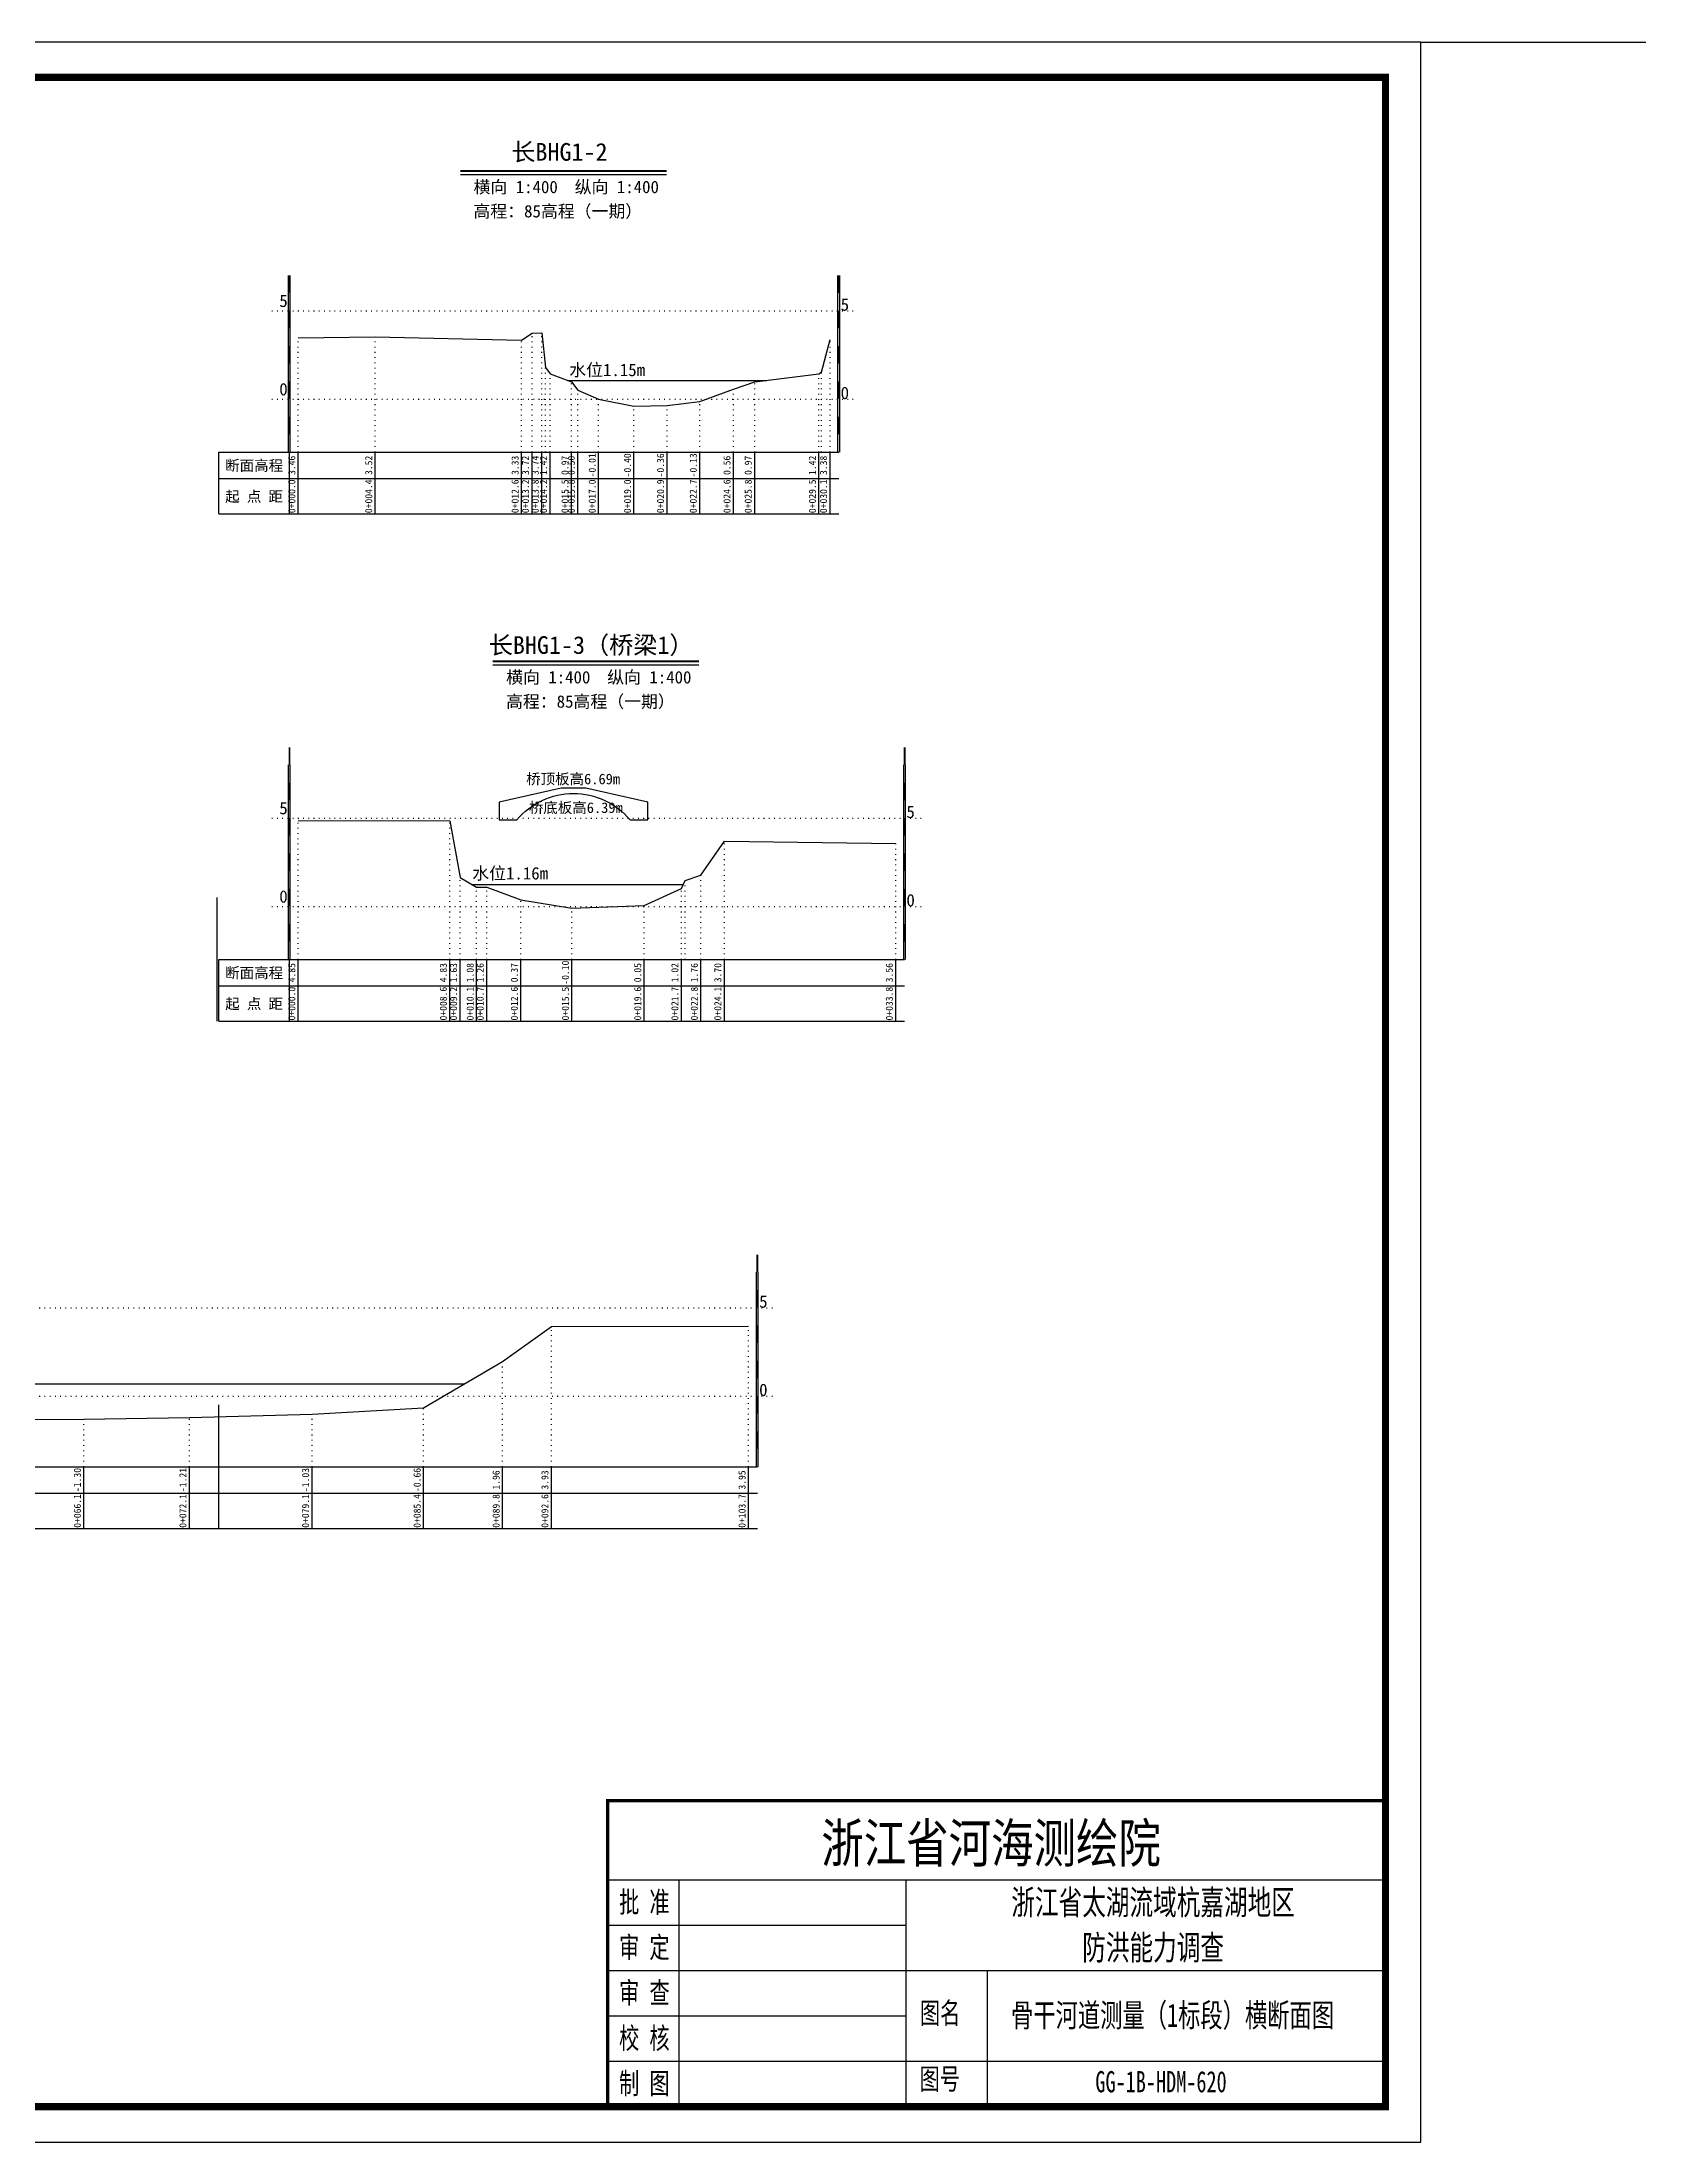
# Model space of a CAD drawing. Header units: millimetres. Extents: x 518104 to 523342, y 3371901 to 3372198.
# Drawn here: x 518329.4 to 518555.2, y 3371900.9 to 3372197.9 of the extents above; entities that cross this region are included whole.
import ezdxf
from ezdxf.enums import TextEntityAlignment as Align

# ---------------------------------------------------------------- set-up
doc = ezdxf.new("R2010")
doc.units = ezdxf.units.MM
doc.header["$LTSCALE"] = 0.4
doc.header["$MEASUREMENT"] = 0
doc.linetypes.add('X4', pattern=[1.6, 0, -1.6])
for name, color, linetype in [('DMX', 1, 'Continuous'), ('TEXT', 7, 'Continuous'), ('zdm1', 5, 'Continuous'), ('ZDMT5', 3, 'Continuous'), ('图层1', 4, 'Continuous'), ('图框', 7, 'Continuous'), ('断面名称', 5, 'Continuous'), ('桥梁', 7, 'Continuous'), ('比例尺', 3, 'Continuous')]:
    doc.layers.add(name, color=color, linetype=linetype)
doc.styles.add('HDM', font='仿宋_GB2312.ttf')
doc.styles.add('tk2', font='SimSun.ttf', dxfattribs={"width": 0.8})

msp = doc.modelspace()

# ---------------------------------------------------------------- linework, layer by layer
at = {"linetype": 'Continuous'}
msp.add_lwpolyline([(518524.36, 3372197.87), (518586.08, 3372197.87)], dxfattribs=at)
at = {"lineweight": 100, "const_width": 0.5}
msp.add_lwpolyline([(518519.36, 3371949.15), (518409.36, 3371949.15), (518409.36, 3371905.87), (518519.36, 3371905.87), (518519.36, 3371949.15)], dxfattribs=at)
at = {"layer": 'DMX', "linetype": 'Continuous', "flags": 128}
for points in [[(518365.61, 3372156.02), (518376.48, 3372156.17), (518397.18, 3372155.7), (518398.66, 3372156.67), (518400.03, 3372156.72), (518400.58, 3372151.85), (518401.21, 3372150.92), (518404.23, 3372149.8), (518405.13, 3372148.62), (518408.08, 3372147.35), (518413.08, 3372146.37), (518417.76, 3372146.47), (518422.38, 3372147.05), (518427.16, 3372148.77), (518430.16, 3372149.8), (518439.23, 3372150.92), (518439.61, 3372151.2), (518440.81, 3372155.82)], [(518365.61, 3372087.75), (518387.03, 3372087.7), (518388.48, 3372079.7), (518390.83, 3372078.32), (518392.26, 3372078.36), (518397.08, 3372076.55), (518404.31, 3372075.37), (518414.53, 3372075.75), (518419.78, 3372078.17), (518420.33, 3372079.27), (518422.53, 3372080.02), (518425.86, 3372084.87), (518450.11, 3372084.52)], [(518169.93, 3372012.12), (518171.33, 3372014.02), (518171.56, 3372013.85), (518207.73, 3372014.55), (518214.18, 3372008.62), (518220.61, 3372004.65), (518220.61, 3372004.65), (518243.86, 3372004.4), (518268.86, 3372004.15), (518268.86, 3372004.15), (518279.66, 3372003.87), (518297.03, 3372002.9), (518297.03, 3372002.9), (518307.01, 3372002.92), (518335.28, 3372003.12), (518350.21, 3372003.35), (518350.21, 3372003.35), (518367.56, 3372003.8), (518383.33, 3372004.72), (518383.33, 3372004.72), (518394.51, 3372011.27), (518401.41, 3372016.2), (518429.28, 3372016.25)]]:
    msp.add_lwpolyline(points, dxfattribs=at)
at = {"layer": 'TEXT', "color": 0}
for p, q in [((518409.36, 3371937.95, 0), (518519.36, 3371937.95, 0)), ((518419.44, 3371937.95, 0), (518419.44, 3371912.29, 0)), ((518451.52, 3371937.95, 0), (518451.52, 3371912.29, 0)), ((518409.36, 3371931.54, 0), (518451.52, 3371931.54, 0)), ((518409.36, 3371925.12, 0), (518451.52, 3371925.12, 0)), ((518451.52, 3371925.12, 0), (518519.36, 3371925.12, 0)), ((518463.01, 3371925.12, 0), (518463.01, 3371905.87, 0)), ((518409.36, 3371918.7, 0), (518451.52, 3371918.7, 0)), ((518409.36, 3371912.29, 0), (518519.36, 3371912.29, 0)), ((518419.44, 3371912.29, 0), (518419.44, 3371905.87, 0)), ((518451.52, 3371912.29, 0), (518451.52, 3371905.87, 0))]:
    msp.add_line(p, q, dxfattribs=at)
at = {"layer": 'zdm1', "linetype": 'Continuous'}
for p, q in [((518364.23, 3372139.87), (518364.23, 3372164.87)), ((518364.48, 3372139.87), (518364.48, 3372164.87)), ((518441.93, 3372139.87), (518441.93, 3372164.87)), ((518442.18, 3372139.87), (518442.18, 3372164.87)), ((518354.36, 3372139.87), (518365.61, 3372139.87)), ((518354.36, 3372131.12), (518354.36, 3372139.87)), ((518364.36, 3372131.12), (518364.36, 3372139.87)), ((518365.61, 3372139.87), (518442.06, 3372139.87)), ((518354.36, 3372136.12), (518442.06, 3372136.12)), ((518354.36, 3372131.12), (518442.06, 3372131.12)), ((518364.23, 3372068.12), (518364.23, 3372095.62)), ((518364.48, 3372068.12), (518364.48, 3372095.62)), ((518451.23, 3372068.12), (518451.23, 3372095.62)), ((518451.48, 3372068.12), (518451.48, 3372095.62)), ((518354.15, 3372059.37), (518354.15, 3372076.87)), ((518354.36, 3372059.37), (518354.36, 3372068.12)), ((518354.36, 3372068.12), (518365.61, 3372068.12)), ((518364.36, 3372059.37), (518364.36, 3372068.12)), ((518365.61, 3372068.12), (518451.36, 3372068.12)), ((518354.36, 3372064.37), (518451.36, 3372064.37)), ((518354.36, 3372059.37), (518451.36, 3372059.37)), ((518430.41, 3371996.37), (518430.41, 3372023.87)), ((518430.66, 3371996.37), (518430.66, 3372023.87)), ((518354.36, 3371987.62), (518354.36, 3372005.12)), ((518169.93, 3371996.37), (518430.53, 3371996.37)), ((518158.68, 3371992.62), (518430.53, 3371992.62)), ((518158.68, 3371987.62), (518430.53, 3371987.62))]:
    msp.add_line(p, q, dxfattribs=at)
at = {"layer": 'zdm1', "linetype": 'X4'}
for p, q in [((518361.86, 3372159.87), (518444.56, 3372159.87)), ((518361.86, 3372147.37), (518444.56, 3372147.37)), ((518361.86, 3372088.12), (518453.86, 3372088.12)), ((518361.86, 3372075.62), (518453.86, 3372075.62)), ((518166.18, 3372018.87), (518433.03, 3372018.87)), ((518166.18, 3372006.37), (518433.03, 3372006.37))]:
    msp.add_line(p, q, dxfattribs=at)
at = {"layer": 'zdm1', "linetype": 'Continuous', "flags": 128}
for points in [[(518364.36, 3372162.37, 0.25, 0.25, 0), (518364.36, 3372164.87, 0.25, 0.25, 0)], [(518442.06, 3372162.37, 0.25, 0.25, 0), (518442.06, 3372164.87, 0.25, 0.25, 0)], [(518364.36, 3372157.37, 0.25, 0.25, 0), (518364.36, 3372159.87, 0.25, 0.25, 0)], [(518442.06, 3372157.37, 0.25, 0.25, 0), (518442.06, 3372159.87, 0.25, 0.25, 0)], [(518364.36, 3372152.37, 0.25, 0.25, 0), (518364.36, 3372154.87, 0.25, 0.25, 0)], [(518442.06, 3372152.37, 0.25, 0.25, 0), (518442.06, 3372154.87, 0.25, 0.25, 0)], [(518364.36, 3372147.37, 0.25, 0.25, 0), (518364.36, 3372149.87, 0.25, 0.25, 0)], [(518442.06, 3372147.37, 0.25, 0.25, 0), (518442.06, 3372149.87, 0.25, 0.25, 0)], [(518364.36, 3372142.37, 0.25, 0.25, 0), (518364.36, 3372144.87, 0.25, 0.25, 0)], [(518442.06, 3372142.37, 0.25, 0.25, 0), (518442.06, 3372144.87, 0.25, 0.25, 0)], [(518364.36, 3372095.62, 0.25, 0.25, 0), (518364.36, 3372098.12, 0.25, 0.25, 0)], [(518451.36, 3372095.62, 0.25, 0.25, 0), (518451.36, 3372098.12, 0.25, 0.25, 0)], [(518364.36, 3372090.62, 0.25, 0.25, 0), (518364.36, 3372093.12, 0.25, 0.25, 0)], [(518451.36, 3372090.62, 0.25, 0.25, 0), (518451.36, 3372093.12, 0.25, 0.25, 0)], [(518364.36, 3372085.62, 0.25, 0.25, 0), (518364.36, 3372088.12, 0.25, 0.25, 0)], [(518451.36, 3372085.62, 0.25, 0.25, 0), (518451.36, 3372088.12, 0.25, 0.25, 0)], [(518364.36, 3372080.62, 0.25, 0.25, 0), (518364.36, 3372083.12, 0.25, 0.25, 0)], [(518451.36, 3372080.62, 0.25, 0.25, 0), (518451.36, 3372083.12, 0.25, 0.25, 0)], [(518364.36, 3372075.62, 0.25, 0.25, 0), (518364.36, 3372078.12, 0.25, 0.25, 0)], [(518451.36, 3372075.62, 0.25, 0.25, 0), (518451.36, 3372078.12, 0.25, 0.25, 0)], [(518364.36, 3372070.62, 0.25, 0.25, 0), (518364.36, 3372073.12, 0.25, 0.25, 0)], [(518451.36, 3372070.62, 0.25, 0.25, 0), (518451.36, 3372073.12, 0.25, 0.25, 0)], [(518430.53, 3372023.87, 0.25, 0.25, 0), (518430.53, 3372026.37, 0.25, 0.25, 0)], [(518430.53, 3372018.87, 0.25, 0.25, 0), (518430.53, 3372021.37, 0.25, 0.25, 0)], [(518430.53, 3372013.87, 0.25, 0.25, 0), (518430.53, 3372016.37, 0.25, 0.25, 0)], [(518430.53, 3372008.87, 0.25, 0.25, 0), (518430.53, 3372011.37, 0.25, 0.25, 0)], [(518430.53, 3372003.87, 0.25, 0.25, 0), (518430.53, 3372006.37, 0.25, 0.25, 0)], [(518430.53, 3371998.87, 0.25, 0.25, 0), (518430.53, 3372001.37, 0.25, 0.25, 0)]]:
    msp.add_lwpolyline(points, format="xyseb", dxfattribs=at)
at = {"layer": 'ZDMT5', "linetype": 'X4'}
for p, q in [((518365.61, 3372139.87), (518365.61, 3372156.02)), ((518376.48, 3372139.87), (518376.48, 3372156.17)), ((518398.66, 3372139.87), (518398.66, 3372156.67)), ((518400.03, 3372139.87), (518400.03, 3372156.72)), ((518440.81, 3372139.87), (518440.81, 3372155.82)), ((518397.18, 3372139.87), (518397.18, 3372155.7)), ((518400.58, 3372139.87), (518400.58, 3372151.85)), ((518401.21, 3372139.87), (518401.21, 3372150.92)), ((518439.23, 3372139.87), (518439.23, 3372150.92)), ((518439.61, 3372139.87), (518439.61, 3372151.2)), ((518404.23, 3372139.87), (518404.23, 3372149.8)), ((518405.13, 3372139.87), (518405.13, 3372148.62)), ((518408.08, 3372139.87), (518408.08, 3372147.35)), ((518422.38, 3372139.87), (518422.38, 3372147.05)), ((518427.16, 3372139.87), (518427.16, 3372148.77)), ((518430.16, 3372139.87), (518430.16, 3372149.8)), ((518413.08, 3372139.87), (518413.08, 3372146.37)), ((518417.76, 3372139.87), (518417.76, 3372146.47)), ((518365.61, 3372068.12), (518365.61, 3372087.75)), ((518387.03, 3372068.12), (518387.03, 3372087.7)), ((518425.86, 3372068.12), (518425.86, 3372084.87)), ((518450.11, 3372068.12), (518450.11, 3372084.52)), ((518388.48, 3372068.12), (518388.48, 3372079.7)), ((518420.33, 3372068.12), (518420.33, 3372079.27)), ((518422.53, 3372068.12), (518422.53, 3372080.02)), ((518390.83, 3372068.12), (518390.83, 3372078.32)), ((518392.26, 3372068.12), (518392.26, 3372078.36)), ((518397.08, 3372068.12), (518397.08, 3372076.55)), ((518414.53, 3372068.12), (518414.53, 3372075.75)), ((518419.78, 3372068.12), (518419.78, 3372078.17)), ((518404.31, 3372068.12), (518404.31, 3372075.37)), ((518429.28, 3371996.37), (518429.28, 3372016.25)), ((518401.41, 3371996.37), (518401.41, 3372016.2)), ((518394.51, 3371996.37), (518394.51, 3372011.27)), ((518383.33, 3371996.37), (518383.33, 3372004.72)), ((518383.33, 3371996.37), (518383.33, 3372004.72)), ((518335.28, 3371996.37), (518335.28, 3372003.12)), ((518350.21, 3371996.37), (518350.21, 3372003.35)), ((518350.21, 3371996.37), (518350.21, 3372003.35)), ((518367.56, 3371996.37), (518367.56, 3372003.8))]:
    msp.add_line(p, q, dxfattribs=at)
at = {"layer": 'ZDMT5', "linetype": 'Continuous'}
for p, q in [((518365.61, 3372131.12), (518365.61, 3372139.87)), ((518376.48, 3372131.12), (518376.48, 3372139.87)), ((518397.18, 3372131.12), (518397.18, 3372139.87)), ((518398.66, 3372131.12), (518398.66, 3372139.87)), ((518400.03, 3372131.12), (518400.03, 3372139.87)), ((518401.21, 3372131.12), (518401.21, 3372139.87)), ((518404.23, 3372131.12), (518404.23, 3372139.87)), ((518405.13, 3372131.12), (518405.13, 3372139.87)), ((518408.08, 3372131.12), (518408.08, 3372139.87)), ((518413.08, 3372131.12), (518413.08, 3372139.87)), ((518417.76, 3372131.12), (518417.76, 3372139.87)), ((518422.38, 3372131.12), (518422.38, 3372139.87)), ((518427.16, 3372131.12), (518427.16, 3372139.87)), ((518430.16, 3372131.12), (518430.16, 3372139.87)), ((518439.23, 3372131.12), (518439.23, 3372139.87)), ((518440.81, 3372131.12), (518440.81, 3372139.87)), ((518365.61, 3372059.37), (518365.61, 3372068.12)), ((518387.03, 3372059.37), (518387.03, 3372068.12)), ((518388.48, 3372059.37), (518388.48, 3372068.12)), ((518390.83, 3372059.37), (518390.83, 3372068.12)), ((518392.26, 3372059.37), (518392.26, 3372068.12)), ((518397.08, 3372059.37), (518397.08, 3372068.12)), ((518404.31, 3372059.37), (518404.31, 3372068.12)), ((518414.53, 3372059.37), (518414.53, 3372068.12)), ((518419.78, 3372059.37), (518419.78, 3372068.12)), ((518422.53, 3372059.37), (518422.53, 3372068.12)), ((518425.86, 3372059.37), (518425.86, 3372068.12)), ((518450.11, 3372059.37), (518450.11, 3372068.12)), ((518335.28, 3371987.62), (518335.28, 3371996.37)), ((518350.21, 3371987.62), (518350.21, 3371996.37)), ((518367.56, 3371987.62), (518367.56, 3371996.37)), ((518383.33, 3371987.62), (518383.33, 3371996.37)), ((518394.51, 3371987.62), (518394.51, 3371996.37)), ((518401.41, 3371987.62), (518401.41, 3371996.37)), ((518429.28, 3371987.62), (518429.28, 3371996.37))]:
    msp.add_line(p, q, dxfattribs=at)
at = {"layer": '图层1', "color": 6, "linetype": 'Continuous', "flags": 128}
for points in [[(518403.67, 3372150), (518431.83, 3372150)], [(518390.15, 3372078.72), (518420.06, 3372078.72)], [(518215, 3372008.12), (518389.13, 3372008.12)]]:
    msp.add_lwpolyline(points, dxfattribs=at)
at = {"layer": '图框', "flags": 128}
msp.add_lwpolyline([(518104.36, 3371900.87), (518524.36, 3371900.87), (518524.36, 3372197.87), (518104.36, 3372197.87)], close=True, dxfattribs=at)
at = {"layer": '图框', "const_width": 1, "flags": 128}
msp.add_lwpolyline([(518129.36, 3371905.87), (518519.36, 3371905.87), (518519.36, 3372192.87), (518129.36, 3372192.87)], close=True, dxfattribs=at)
at = {"layer": '桥梁', "linetype": 'Continuous', "flags": 128}
msp.add_lwpolyline([(518412.52, 3372087.85), (518415.02, 3372087.85), (518415.02, 3372090.35), (518406.27, 3372092.35), (518402.77, 3372092.35), (518394.02, 3372090.35), (518394.02, 3372087.85), (518396.52, 3372087.85, -0.46875), (518412.52, 3372087.85)], format="xyb", dxfattribs=at)
at = {"layer": '比例尺', "color": 3, "linetype": 'Continuous', "lineweight": 40}
for p, q in [((518388.53, 3372179.64), (518417.66, 3372179.64)), ((518393.14, 3372110.3), (518422.27, 3372110.3))]:
    msp.add_line(p, q, dxfattribs=at)
at = {"layer": '比例尺', "color": 3, "linetype": 'Continuous'}
for p, q in [((518388.53, 3372179.14), (518417.66, 3372179.14)), ((518393.14, 3372109.8), (518422.27, 3372109.8))]:
    msp.add_line(p, q, dxfattribs=at)

# ---------------------------------------------------------------- texts
at = {"layer": 'TEXT', "color": 7, "ltscale": 8, "style": 'tk2'}
for tag, p, s, height, width in [('浙江省河海测绘院', (518439.58, 3371940.39, 0), '（单位名称）', 5.5, 0.8), ('批 准', (518410.97, 3371933.32, 0), '批准', 3, 0.7), ('审 定', (518410.97, 3371926.91, 0), '审定', 3, 0.7), ('审 查', (518410.97, 3371920.49, 0), '审 查', 3, 0.7), ('图名', (518453.51, 3371917.62, 0), '审查', 3, 0.7), ('校 核', (518410.97, 3371914.07, 0), '校 核', 3, 0.7), ('制 图', (518410.97, 3371907.66, 0), '制 图', 3, 0.7), ('图号', (518453.46, 3371908.29, 0), '图号', 3, 0.7)]:
    msp.add_attdef(tag, p, s, height=height, dxfattribs=dict(at, width=width))
at = {"layer": 'TEXT', "color": 0, "style": 'tk2', "width": 0.7}
for tag, text, height, p in [('浙江省太湖流域杭嘉湖地区', '浙江省太湖流域杭嘉湖地区', 3.5, (518486.5, 3371934.77, -206.67)), ('防洪能力调查', '防洪能力调查', 3.5, (518486.5, 3371928.38, -206.67)), ('骨干河道测量（1标段）横断面图', '骨干河道测量（1标段）横断面图', 3.3, (518489.25, 3371918.8, -206.67)), ('GG-1B-HDM-620', 'GG-1B-HDM-001', 3, (518487.62, 3371909.4, -206.67))]:
    msp.add_attdef(tag, text=text, height=height, dxfattribs=at).set_placement(p, align=Align.MIDDLE_CENTER)
at = {"layer": 'zdm1', "linetype": 'Continuous', "style": 'HDM'}
for s, p in [('5', (518364.11, 3372159.87)), ('0', (518364.11, 3372147.37)), ('5', (518364.11, 3372088.12)), ('0', (518364.11, 3372075.62))]:
    msp.add_text(s, height=1.75, dxfattribs=at).set_placement(p, align=Align.BOTTOM_RIGHT)
for s, p in [('5', (518442.31, 3372159.87)), ('0', (518442.31, 3372147.37)), ('5', (518451.61, 3372088.12)), ('0', (518451.61, 3372075.62)), ('5', (518430.78, 3372018.87)), ('0', (518430.78, 3372006.37))]:
    msp.add_text(s, height=1.75, dxfattribs=at).set_placement(p)
for s, p in [('断面高程', (518359.36, 3372138)), ('起 点 距', (518359.36, 3372133.62)), ('断面高程', (518359.36, 3372066.25)), ('起 点 距', (518359.36, 3372061.87))]:
    msp.add_text(s, height=1.5, dxfattribs=at).set_placement(p, align=Align.MIDDLE)
at = {"layer": 'ZDMT5', "linetype": 'Continuous', "style": 'HDM'}
for s, p in [('3.46', (518365.48, 3372138)), ('3.52', (518376.36, 3372138)), ('3.33', (518397.06, 3372138)), ('3.72', (518398.53, 3372138)), ('3.74', (518399.91, 3372138)), ('1.42', (518401.08, 3372138)), ('0.97', (518404.11, 3372138)), ('0.50', (518405.01, 3372138)), ('-0.01', (518407.96, 3372138)), ('-0.40', (518412.96, 3372138)), ('-0.36', (518417.63, 3372138)), ('-0.13', (518422.26, 3372138)), ('0.56', (518427.03, 3372138)), ('0.97', (518430.03, 3372138)), ('1.42', (518439.11, 3372138)), ('3.38', (518440.68, 3372138)), ('0+000.0', (518365.48, 3372133.62)), ('0+004.4', (518376.36, 3372133.62)), ('0+012.6', (518397.06, 3372133.62)), ('0+013.2', (518398.53, 3372133.62)), ('0+013.8', (518399.91, 3372133.62)), ('0+014.2', (518401.08, 3372133.62)), ('0+015.5', (518404.11, 3372133.62)), ('0+015.8', (518405.01, 3372133.62)), ('0+017.0', (518407.96, 3372133.62)), ('0+019.0', (518412.96, 3372133.62)), ('0+020.9', (518417.63, 3372133.62)), ('0+022.7', (518422.26, 3372133.62)), ('0+024.6', (518427.03, 3372133.62)), ('0+025.8', (518430.03, 3372133.62)), ('0+029.5', (518439.11, 3372133.62)), ('0+030.1', (518440.68, 3372133.62)), ('4.85', (518365.48, 3372066.25)), ('4.83', (518386.91, 3372066.25)), ('1.63', (518388.36, 3372066.25)), ('1.08', (518390.71, 3372066.25)), ('1.26', (518392.13, 3372066.25)), ('0.37', (518396.96, 3372066.25)), ('-0.10', (518404.18, 3372066.25)), ('0.05', (518414.41, 3372066.25)), ('1.02', (518419.66, 3372066.25)), ('1.76', (518422.41, 3372066.25)), ('3.70', (518425.73, 3372066.25)), ('3.56', (518449.98, 3372066.25)), ('0+000.0', (518365.48, 3372061.87)), ('0+008.6', (518386.91, 3372061.87)), ('0+009.2', (518388.36, 3372061.87)), ('0+010.1', (518390.71, 3372061.87)), ('0+010.7', (518392.13, 3372061.87)), ('0+012.6', (518396.96, 3372061.87)), ('0+015.5', (518404.18, 3372061.87)), ('0+019.6', (518414.41, 3372061.87)), ('0+021.7', (518419.66, 3372061.87)), ('0+022.8', (518422.41, 3372061.87)), ('0+024.1', (518425.73, 3372061.87)), ('0+033.8', (518449.98, 3372061.87)), ('-1.30', (518335.16, 3371994.5)), ('-1.21', (518350.08, 3371994.5)), ('-1.03', (518367.43, 3371994.5)), ('-0.66', (518383.21, 3371994.5)), ('1.96', (518394.38, 3371994.5)), ('3.93', (518401.28, 3371994.5)), ('3.95', (518429.16, 3371994.5)), ('0+066.1', (518335.16, 3371990.12)), ('0+072.1', (518350.08, 3371990.12)), ('0+079.1', (518367.43, 3371990.12)), ('0+085.4', (518383.21, 3371990.12)), ('0+089.8', (518394.38, 3371990.12)), ('0+092.6', (518401.28, 3371990.12)), ('0+103.7', (518429.16, 3371990.12))]:
    msp.add_text(s, height=1, rotation=90, dxfattribs=at).set_placement(p, align=Align.BOTTOM_CENTER)
at = {"layer": '图层1', "color": 6, "linetype": 'Continuous', "style": 'HDM'}
for s, p in [('水位1.15m', (518409.29, 3372151.53)), ('水位1.16m', (518395.57, 3372080.34))]:
    msp.add_text(s, height=1.75, dxfattribs=at).set_placement(p, align=Align.MIDDLE)
at = {"layer": '断面名称', "color": 5, "linetype": 'Continuous', "style": 'HDM'}
for s, p in [('长BHG1-2', (518402.54, 3372182.38)), ('长BHG1-3（桥梁1）', (518407.02, 3372112.63))]:
    msp.add_text(s, height=2.5, dxfattribs=at).set_placement(p, align=Align.MIDDLE)
at = {"layer": '桥梁', "color": 11, "linetype": 'Continuous', "style": 'HDM'}
for s, p in [('桥顶板高6.69m', (518404.48, 3372093.67)), ('桥底板高6.39m', (518404.86, 3372089.61))]:
    msp.add_text(s, height=1.5, dxfattribs=at).set_placement(p, align=Align.MIDDLE)
at = {"layer": '比例尺', "color": 3, "linetype": 'Continuous', "style": 'HDM'}
for s, p in [('横向 1:400  纵向 1:400', (518416.61, 3372175.97)), ('高程：85高程（一期）', (518414.24, 3372172.54)), ('横向 1:400  纵向 1:400', (518421.21, 3372106.63)), ('高程：85高程（一期）', (518418.85, 3372103.2))]:
    msp.add_text(s, height=1.75, dxfattribs=at).set_placement(p, align=Align.BOTTOM_RIGHT)

doc.saveas('drawing.dxf')
